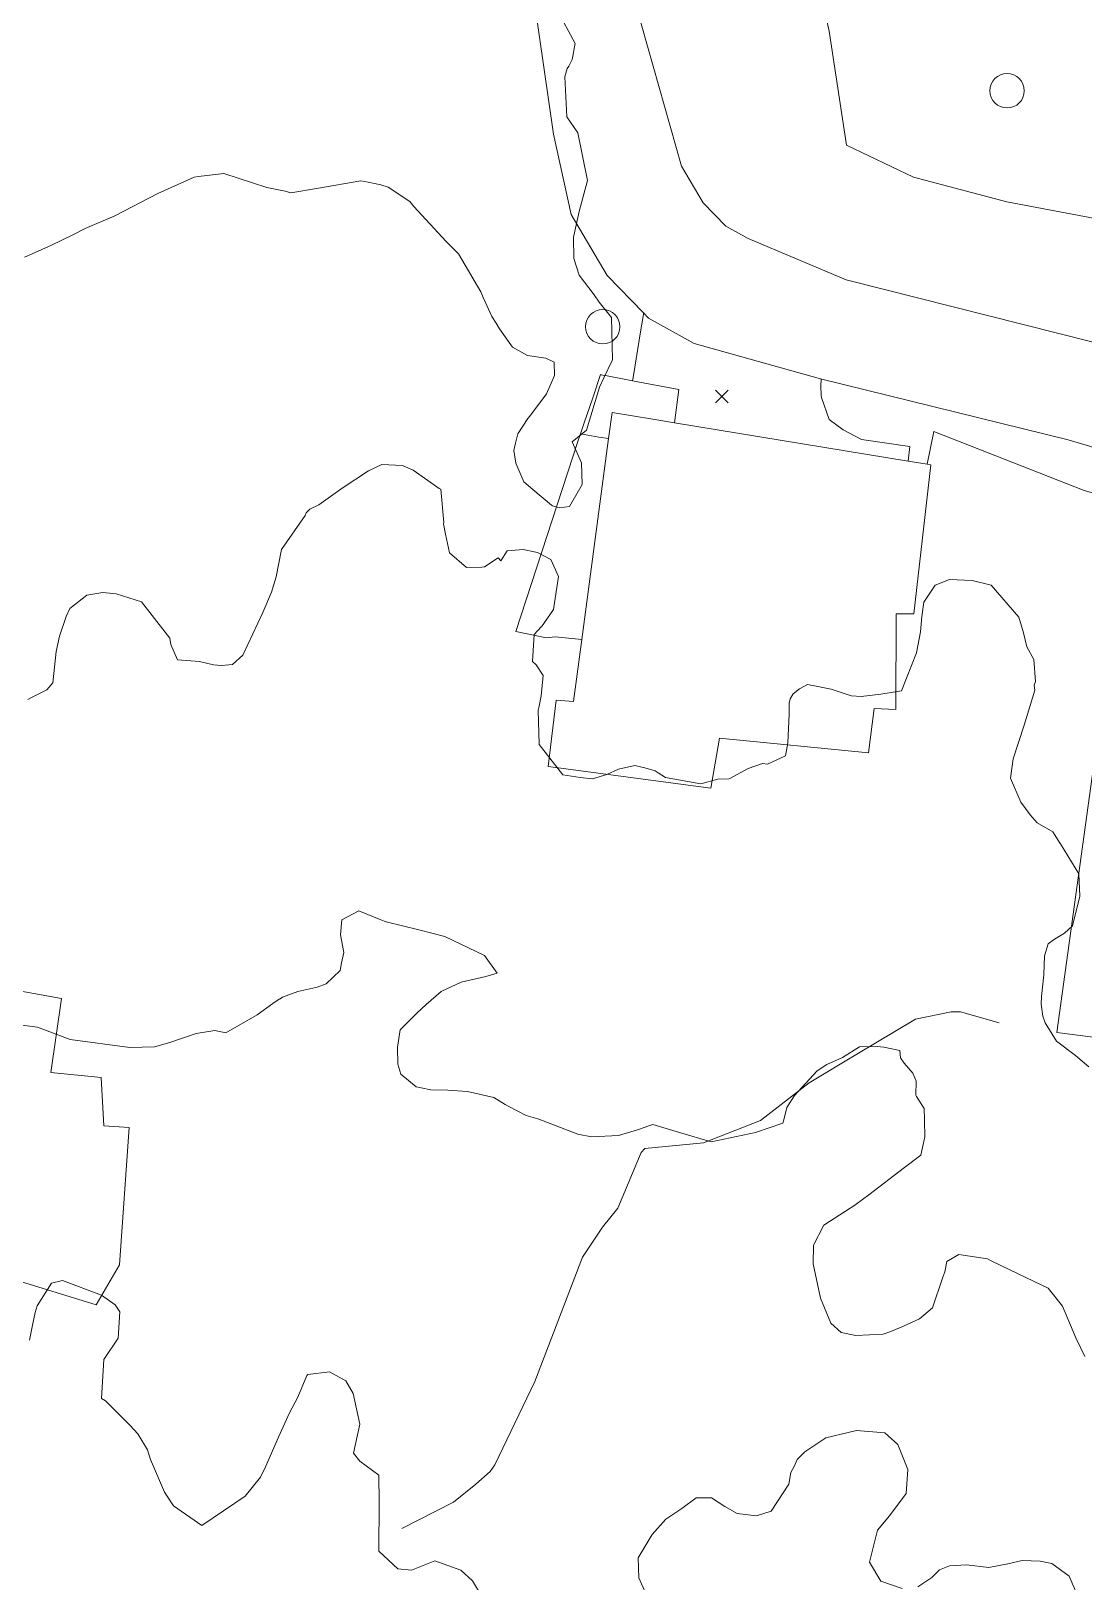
# Model space of a CAD drawing. Header units: metres. Extents: x 4652992 to 4879070, y 2074171 to 2309877.
# Drawn here: x 4654403.7 to 4654450.7, y 2307701.6 to 2307770.9 of the extents above; entities that cross this region are included whole.
import ezdxf

# ---------------------------------------------------------------- set-up
doc = ezdxf.new("R2010")
doc.units = ezdxf.units.M
doc.header["$MEASUREMENT"] = 0
doc.layers.get('0').update_dxf_attribs({"color": 4, "lineweight": 0})
for name, color, linetype, lineweight in [('Level 18', 5, 'Continuous', 0), ('Level 3', 46, 'Continuous', 0), ('Level 30', 5, 'Continuous', 0), ('Level 35', 4, 'Continuous', 0), ('Level 37', 3, 'Continuous', 0), ('Level 40', 1, 'Continuous', 0), ('Level 61', 4, 'Continuous', 0), ('Level 62', 4, 'Continuous', 0), ('Level 63', 3, 'Continuous', 0)]:
    doc.layers.add(name, color=color, linetype=linetype, lineweight=lineweight)

# ---------------------------------------------------------------- blocks, each defined once
blk = doc.blocks.new('POSTE')
at = {"color": 0, "linetype": 'ByBlock', "lineweight": -2}
blk.add_circle((0, 0), 0.770001, dxfattribs=at)
blk = doc.blocks.new('COTA')
at = {"color": 0, "linetype": 'ByBlock', "lineweight": -2, "ltscale": 10}
for p, q in [((0, 0), (-1.419522, -1.408457)), ((-1.408457, 1.419522), (0, 0)), ((1.419522, 1.408457), (0, 0)), ((0, 0), (1.408457, -1.419522))]:
    blk.add_line(p, q, dxfattribs=at)

msp = doc.modelspace()

# ---------------------------------------------------------------- linework, layer by layer
at = {"layer": 'Level 18', "color": 30}
for points in [[(4654507.377905, 2307734.559647, 1397.068124), (4654498.156626, 2307737.669465, 1396.105281), (4654484.089494, 2307743.039928, 1394.481542), (4654473.700977, 2307745.921774, 1392.658126), (4654462.159685, 2307749.02787, 1390.321371), (4654451.690158, 2307752.143324, 1388.355251), (4654450.971616, 2307752.357143, 1388.220312), (4654450.017867, 2307752.640954, 1388.041204), (4654438.969103, 2307755.361598, 1386.078942), (4654433.32007, 2307756.942491, 1385.140306), (4654431.283865, 2307758.076758, 1384.725825), (4654431.053477, 2307758.314531, 1384.651338), (4654429.433109, 2307759.987744, 1384.24816), (4654427.825507, 2307762.7131, 1383.581293), (4654427.043122, 2307766.295843, 1382.873555), (4654423.423539, 2307791.387965, 1378.17038), (4654422.099488, 2307801.584107, 1376.510675)], [(4654508.965251, 2307738.773335, 1397.267698), (4654499.678726, 2307741.905157, 1396.136975), (4654488.43172, 2307746.198969, 1394.922048), (4654486.158193, 2307747.066942, 1394.592317), (4654485.496556, 2307747.319538, 1394.51253), (4654482.799812, 2307748.067634, 1393.99752), (4654478.706817, 2307749.203059, 1393.312496), (4654474.887181, 2307750.262652, 1392.525362), (4654467.228898, 2307752.323718, 1391.127527), (4654463.386362, 2307753.357856, 1390.395421), (4654451.198241, 2307756.984718, 1388.123929), (4654440.109151, 2307759.791417, 1385.973779), (4654435.732734, 2307761.630846, 1384.681276), (4654434.741735, 2307762.182882, 1384.441764), (4654433.725052, 2307763.232652, 1384.081107), (4654432.755555, 2307764.876232, 1383.609569), (4654430.216678, 2307773.820591, 1381.500061), (4654427.880385, 2307792.010023, 1378.10634), (4654426.957276, 2307801.598877, 1376.426048)]]:
    msp.add_polyline3d(points, dxfattribs=at)
at = {"layer": 'Level 3'}
msp.add_polyline3d([(4654446.941103, 2307726.593508, 1385), (4654445.217898, 2307727.083132, 1384), (4654444.796511, 2307727.092898, 1383.57), (4654443.20093, 2307726.762514, 1383), (4654440.585512, 2307725.188296, 1382), (4654438.455324, 2307723.921694, 1381), (4654436.281496, 2307722.237673, 1380), (4654433.738711, 2307721.232912, 1379), (4654431.112917, 2307720.973513, 1378), (4654430.95093, 2307720.797304, 1377.87), (4654429.91028, 2307718.315127, 1377.24), (4654429.228091, 2307717.473086, 1376.92), (4654428.334719, 2307716.120486, 1376.32), (4654426.210879, 2307710.565676, 1374.97), (4654424.411684, 2307706.848879, 1374.1), (4654424.2027, 2307706.553896, 1373.8), (4654423.572695, 2307705.981081, 1373.45), (4654422.570315, 2307705.178713, 1373), (4654420.268679, 2307703.9975, 1372)], dxfattribs=at)
at = {"layer": 'Level 30', "color": 1}
for points in [[(4654443.888946, 2307751.528633, 1389.2287), (4654443.138184, 2307744.870572, 1389.7287), (4654442.34327, 2307744.874625, 1389.2287), (4654442.33352, 2307740.591964, 1389.7887), (4654441.365885, 2307740.633459, 1389.7887), (4654441.111408, 2307738.665423, 1389.2287), (4654434.445078, 2307739.309309, 1389.2287), (4654434.063345, 2307737.086125, 1388.2287), (4654426.796762, 2307738.044607, 1388.2287), (4654427.163947, 2307741.007567, 1388.2287), (4654427.93779, 2307740.951283, 1388.2287), (4654428.306088, 2307743.72464, 1388.2287), (4654429.497555, 2307752.696611, 1388.2287), (4654429.652215, 2307753.86123, 1388.2287), (4654429.652221, 2307753.861275, 1388.2287), (4654431.470067, 2307753.563427, 1388.356429), (4654432.447388, 2307753.403296, 1388.4251), (4654442.874864, 2307751.694787, 1389.1575), (4654443.726014, 2307751.555329, 1389.2173), (4654443.888946, 2307751.528633, 1389.2287)], [(4654458.854627, 2307725.439102, 1390.228742), (4654458.788109, 2307724.96478, 1390.228742), (4654449.522985, 2307726.169597, 1390.228742), (4654451.826811, 2307742.893093, 1390.228742), (4654451.909445, 2307742.880966, 1390.228742), (4654453.543458, 2307742.64118, 1390.228742), (4654453.682463, 2307743.445979, 1392.228742), (4654459.671513, 2307742.432245, 1392.728742), (4654459.636701, 2307741.922403, 1392.728742), (4654461.144548, 2307741.767967, 1390.228742), (4654458.854627, 2307725.439102, 1390.228742)], [(4654405.056832, 2307727.675412, 1372.432691), (4654404.592231, 2307724.38259, 1373.833377), (4654406.831592, 2307724.151886, 1372.432691), (4654406.958157, 2307721.992954, 1372.432691), (4654408.087585, 2307721.918688, 1372.432691), (4654407.64954, 2307715.77661, 1371.732349), (4654406.608632, 2307714.000078, 1371.732349), (4654402.843196, 2307715.157717, 1371.732349), (4654398.854992, 2307717.247366, 1371.732349), (4654400.488721, 2307720.450645, 1373.133034), (4654392.701153, 2307722.077847, 1372.432691), (4654392.842291, 2307722.833183, 1372.432691), (4654393.796037, 2307727.937391, 1372.432691), (4654397.997671, 2307727.466235, 1372.432691), (4654398.156822, 2307728.684433, 1372.432691), (4654402.433091, 2307728.155299, 1372.432691), (4654405.056832, 2307727.675412, 1372.432691)]]:
    msp.add_polyline3d(points, dxfattribs=at)
at = {"layer": 'Level 35'}
msp.add_polyline3d([(4654432.447388, 2307753.403296, 1387.228742), (4654432.447391, 2307753.40332, 1387.228742), (4654432.638895, 2307754.890371, 1387.228742), (4654430.565098, 2307755.285203, 1386.932204), (4654430.494219, 2307755.298698, 1386.922069), (4654429.36482, 2307755.513725, 1386.760573), (4654429.244234, 2307755.536684, 1386.743329), (4654429.18487, 2307755.547986, 1386.734841), (4654429.166066, 2307755.551566, 1386.732152), (4654429.142221, 2307755.556106, 1386.728742), (4654429.142212, 2307755.556079, 1386.728756), (4654428.803433, 2307754.55817, 1387.237047), (4654428.628693, 2307754.043457, 1387.499219), (4654428.440999, 2307753.490586, 1387.780827), (4654428.243382, 2307752.908484, 1388.077324), (4654428.24338, 2307752.908476, 1388.077328), (4654428.142461, 2307752.611209, 1388.228742), (4654425.359308, 2307744.078654, 1388.228742), (4654426.72702, 2307743.790347, 1387.728742), (4654427.110559, 2307743.844168, 1386.728742), (4654428.306088, 2307743.72464, 1386.728742)], dxfattribs=at)
at = {"layer": 'Level 37'}
for points in [[(4654465.635181, 2307755.623445, 1392.9287), (4654461.907526, 2307756.604807, 1392.5287), (4654455.65663, 2307761.386155, 1393.3287), (4654452.095649, 2307762.37362, 1393.5287), (4654447.282975, 2307763.278106, 1393.1287), (4654443.112171, 2307764.377654, 1392.2287), (4654440.126643, 2307765.815692, 1391.5287), (4654439.355835, 2307770.894985, 1391.8287), (4654438.064376, 2307776.643332, 1391.1387), (4654437.913259, 2307782.97494, 1389.6287), (4654437.510003, 2307785.848512, 1388.6687), (4654436.732363, 2307789.207643, 1387.7687), (4654435.294865, 2307795.424538, 1386.8287), (4654434.603793, 2307797.809981, 1384.7287), (4654433.841309, 2307801.584107, 1383.6287)], [(4654467.576292, 2307744.663218, 1395.533712), (4654465.460059, 2307746.72061, 1393.728742), (4654462.180627, 2307747.713175, 1392.228742), (4654454.659273, 2307749.280806, 1390.478742), (4654450.739303, 2307750.382769, 1390.228742), (4654444.02041, 2307753.019824, 1388.728742), (4654443.726014, 2307751.555329, 1388.728742)]]:
    msp.add_polyline3d(points, dxfattribs=at)
at = {"layer": 'Level 40', "color": 3}
for points in [[(4654427.182442, 2307771.866915, 1389.9413), (4654428.011336, 2307770.356474, 1390.6416), (4654427.980122, 2307770.201405, 1390.6416), (4654427.896883, 2307769.787886, 1390.6416), (4654427.865669, 2307769.632814, 1390.6416), (4654427.715906, 2307769.342551, 1390.6416), (4654427.641279, 2307769.2344, 1390.6416), (4654427.548941, 2307768.862671, 1390.6416), (4654427.638847, 2307767.071093, 1390.6416), (4654428.122359, 2307766.355717, 1390.6416), (4654428.556163, 2307764.226033, 1390.6416), (4654428.191449, 2307762.849452, 1390.6416), (4654427.938045, 2307761.690583, 1390.6416), (4654427.949406, 2307760.737667, 1390.6416), (4654428.190159, 2307759.997008, 1390.6416), (4654428.851943, 2307759.117408, 1390.6416), (4654429.080863, 2307758.797744, 1390.6416), (4654429.6253, 2307758.114181, 1389.4151), (4654429.669309, 2307756.233129, 1388.5406), (4654429.653335, 2307756.185429, 1388.5406), (4654429.279899, 2307755.417311, 1388.5406), (4654429.091035, 2307755.003038, 1388.5406), (4654428.518349, 2307753.082267, 1388.5406), (4654427.87196, 2307752.548998, 1388.5406), (4654428.286961, 2307751.614501, 1391.3419), (4654428.322708, 2307750.654611, 1391.3419), (4654427.746826, 2307749.666558, 1391.3419), (4654427.30872, 2307749.611821, 1391.3419), (4654426.997814, 2307749.699636, 1391.3419), (4654426.949216, 2307749.718017, 1391.3419), (4654426.121036, 2307750.420469, 1391.3419), (4654425.706951, 2307750.771691, 1391.3419), (4654425.354332, 2307751.597508, 1390.6416), (4654425.268703, 2307752.160326, 1390.6416), (4654425.297507, 2307752.303427, 1390.6416), (4654425.335911, 2307752.494227, 1390.6416), (4654425.451337, 2307752.906198, 1390.6416), (4654425.896722, 2307753.602238, 1390.6416), (4654425.977609, 2307753.70589, 1390.6416), (4654426.724311, 2307754.698145, 1390.6416), (4654427.088339, 2307755.518577, 1390.6416), (4654427.060109, 2307756.119503, 1390.6416), (4654426.696847, 2307756.291104, 1390.6416), (4654425.874519, 2307756.405354, 1390.6416), (4654425.205411, 2307756.78672, 1390.6416), (4654424.622718, 2307757.597326, 1390.6416), (4654424.480783, 2307757.852115, 1390.6416), (4654424.28847, 2307758.15999, 1390.6416), (4654423.978797, 2307758.813937, 1390.6416), (4654423.903609, 2307759.006892, 1391.3419), (4654423.791581, 2307759.262092, 1391.3419), (4654422.78983, 2307760.948403, 1391.3419), (4654422.386958, 2307761.361452, 1391.3419), (4654422.267236, 2307761.472641, 1391.3419), (4654422.239449, 2307761.511443, 1391.3419), (4654420.806204, 2307763.069356, 1391.3419), (4654420.627506, 2307763.287296, 1389.9413), (4654419.659813, 2307763.929066, 1389.2409), (4654419.330264, 2307764.035312, 1389.2409), (4654418.760962, 2307764.148746, 1389.2409), (4654418.430965, 2307764.214498, 1389.2409), (4654416.545977, 2307763.893375, 1388.5406), (4654415.307687, 2307763.674606, 1388.04), (4654415.057213, 2307763.756212, 1388.04), (4654414.232263, 2307763.920586, 1388.04), (4654412.307619, 2307764.541849, 1388.04), (4654411.181478, 2307764.401193, 1388.04), (4654410.9873, 2307764.37694, 1388.04), (4654409.363878, 2307763.654205, 1388.04), (4654407.446761, 2307762.657068, 1388.04), (4654406.115781, 2307762.082484, 1386.44), (4654405.564397, 2307761.807045, 1385.7025), (4654404.620442, 2307761.3355, 1384.44), (4654403.750511, 2307760.957925, 1384.44), (4654403.413084, 2307760.811473, 1384.44)], [(4654403.561087, 2307741.045801, 1389.2409), (4654403.756453, 2307741.13902, 1387.8402), (4654404.401981, 2307741.468126, 1387.8402), (4654404.681862, 2307741.781889, 1387.8402), (4654404.830956, 2307743.182714, 1387.1399), (4654404.969065, 2307743.868029, 1387.1399), (4654405.266875, 2307744.747435, 1387.1399), (4654405.438781, 2307745.111292, 1387.1399), (4654406.192452, 2307745.69859, 1387.1399), (4654406.904049, 2307745.828782, 1387.1399), (4654407.510351, 2307745.768114, 1387.1399), (4654408.642379, 2307745.41094, 1387.1399), (4654409.107399, 2307744.788844, 1387.1399), (4654409.908136, 2307743.778495, 1387.1399), (4654409.950077, 2307743.49302, 1387.8402), (4654410.246019, 2307742.813632, 1389.2409), (4654411.223274, 2307742.73556, 1389.9413), (4654411.856048, 2307742.592767, 1390.6416), (4654412.206457, 2307742.560776, 1391.3419), (4654412.706457, 2307742.611779, 1392.0423), (4654413.163738, 2307743.020322, 1393.443), (4654414.052492, 2307744.921544, 1393.443), (4654414.437625, 2307745.83593, 1393.443), (4654414.647507, 2307746.52803, 1393.443), (4654414.876876, 2307747.666807, 1393.443), (4654414.892926, 2307747.746493, 1393.443), (4654415.952001, 2307749.266209, 1393.443), (4654415.998206, 2307749.375407, 1393.443), (4654416.151581, 2307749.543265, 1393.443), (4654416.550419, 2307749.742555, 1393.443), (4654417.596956, 2307750.490078, 1393.443), (4654418.769357, 2307751.260469, 1393.443), (4654419.365757, 2307751.540223, 1393.443), (4654420.289511, 2307751.496852, 1393.443), (4654420.766239, 2307751.288325, 1393.443), (4654421.934307, 2307750.469981, 1393.443), (4654422.012247, 2307750.443572, 1393.443), (4654422.137584, 2307748.944636, 1393.443), (4654422.127895, 2307748.89651, 1393.443), (4654422.220572, 2307748.429246, 1393.443), (4654422.395556, 2307747.588459, 1393.443), (4654423.151858, 2307746.941331, 1393.443), (4654423.839503, 2307746.959936, 1393.443), (4654423.949659, 2307746.96868, 1392.7426), (4654424.567682, 2307747.369866, 1392.7426), (4654424.681155, 2307747.23874, 1392.7426), (4654424.972667, 2307747.685842, 1391.3419), (4654425.677938, 2307747.744241, 1391.3419), (4654426.32685, 2307747.614927, 1391.3419), (4654426.913804, 2307747.295846, 1391.3419), (4654427.264107, 2307746.531967, 1391.3419), (4654427.032104, 2307745.058401, 1391.3419), (4654426.495351, 2307744.293709, 1391.3419), (4654426.479617, 2307744.283246, 1391.3419), (4654426.172808, 2307743.941244, 1391.3419), (4654426.106232, 2307742.738074, 1391.3419), (4654426.258739, 2307742.586765, 1391.3419), (4654426.57167, 2307742.119834, 1391.3419), (4654426.484866, 2307741.207132, 1391.3419), (4654426.392839, 2307740.749823, 1391.3419), (4654426.35668, 2307740.57014, 1391.3419), (4654426.391308, 2307739.034283, 1391.3419), (4654427.459811, 2307737.671441, 1391.3419), (4654428.223603, 2307737.558988, 1391.3419), (4654428.783101, 2307737.502142, 1391.3419), (4654429.420987, 2307737.693293, 1391.3419), (4654429.94468, 2307737.923827, 1391.3419), (4654430.665209, 2307738.09173, 1391.3419), (4654431.119814, 2307737.992694, 1391.3419), (4654431.576088, 2307737.848025, 1389.9413), (4654431.71221, 2307737.770595, 1389.9413), (4654432.036901, 2307737.551431, 1389.9413), (4654433.613931, 2307737.275645, 1389.9413), (4654434.378654, 2307737.47674, 1389.9413), (4654434.883899, 2307737.500881, 1389.9413), (4654435.726241, 2307737.95717, 1389.9413), (4654436.376589, 2307738.182392, 1389.9413), (4654436.591787, 2307738.152162, 1389.9413), (4654437.39393, 2307738.527311, 1389.9413), (4654437.509434, 2307739.101738, 1389.9413), (4654437.567803, 2307740.384538, 1389.9413), (4654437.568113, 2307740.882322, 1389.9413), (4654437.606612, 2307741.073787, 1389.9413), (4654437.744293, 2307741.292094, 1389.9413), (4654438.018606, 2307741.513661, 1389.9413), (4654438.38421, 2307741.71536, 1389.9413), (4654438.916109, 2307741.60936, 1389.9413), (4654439.439539, 2307741.505048, 1389.9413), (4654440.1032, 2307741.28291, 1389.9413), (4654440.351907, 2307741.200197, 1390.84), (4654440.778423, 2307741.178882, 1390.84), (4654441.659847, 2307741.27682, 1390.84), (4654442.582246, 2307741.434071, 1392.44), (4654443.246485, 2307743.122838, 1393.64), (4654443.434614, 2307744.058731, 1393.64), (4654443.495027, 2307744.747513, 1393.64), (4654443.585432, 2307745.391371, 1393.64), (4654444.088636, 2307746.147621, 1393.64), (4654444.726645, 2307746.409806, 1393.64), (4654445.7322, 2307746.365155, 1393.64), (4654446.587586, 2307746.155769, 1393.64), (4654447.815601, 2307744.719993, 1392.44), (4654448.025723, 2307744.015178, 1392.44), (4654448.175759, 2307743.40032, 1392.44), (4654448.491187, 2307742.83049, 1392.44), (4654448.565883, 2307741.840637, 1392.44), (4654448.509462, 2307741.687756, 1392.22), (4654448.531469, 2307741.453866, 1392), (4654448.06082, 2307739.901192, 1392), (4654447.565757, 2307738.384978, 1392), (4654447.455481, 2307737.520329, 1392), (4654447.906579, 2307736.448783, 1392), (4654448.333522, 2307735.888696, 1392), (4654448.645038, 2307735.533727, 1391.6), (4654449.33586, 2307735.133701, 1391.6), (4654449.67068, 2307734.60674, 1392.3789), (4654449.679764, 2307734.592444, 1392.4), (4654450.498909, 2307733.249373, 1392.4), (4654450.538172, 2307732.259459, 1392.7426), (4654450.221886, 2307730.93245, 1392.7426), (4654449.856429, 2307730.597994, 1392.7426), (4654449.406968, 2307730.340303, 1392.7426), (4654449.126857, 2307730.125375, 1392.7426), (4654448.964274, 2307729.591018, 1392.7426), (4654448.937752, 2307728.74704, 1392.7426), (4654448.8308, 2307727.772226, 1392.7426), (4654448.822401, 2307727.430475, 1392.7426), (4654448.897144, 2307726.892724, 1392.7426), (4654449.003668, 2307726.600514, 1392.7426), (4654449.503448, 2307725.777432, 1392.7426), (4654450.351106, 2307725.141173, 1392.7426), (4654450.943669, 2307724.626132, 1392.7426)], [(4654450.776375, 2307711.688413, 1390.4), (4654450.374358, 2307712.514452, 1390.4), (4654449.771598, 2307713.933081, 1391.2), (4654449.128862, 2307714.746656, 1391.2), (4654448.472794, 2307715.059685, 1391.2), (4654447.41239, 2307715.565633, 1391.2), (4654446.590964, 2307715.964755, 1390.537), (4654446.421262, 2307716.047211, 1390.4), (4654445.145283, 2307716.241884, 1390.4), (4654444.604798, 2307715.93195, 1390.4), (4654444.512585, 2307715.472989, 1390.4), (4654444.42841, 2307715.225627, 1390.277), (4654443.965187, 2307713.86437, 1389.6), (4654443.379519, 2307713.371434, 1388.4), (4654442.699801, 2307713.064347, 1387.972), (4654442.109156, 2307712.797501, 1387.6), (4654441.757132, 2307712.687984, 1387.6), (4654440.545423, 2307712.630041, 1387.6), (4654439.881963, 2307712.762294, 1387.6), (4654439.42639, 2307713.182537, 1387.6), (4654438.959697, 2307714.293785, 1387.6), (4654438.637514, 2307715.825391, 1387.6), (4654438.655327, 2307716.660318, 1387.6), (4654439.105892, 2307717.55869, 1387.6), (4654440.540981, 2307718.484123, 1388.4), (4654440.552734, 2307718.492991, 1388.4043), (4654441.115877, 2307718.917954, 1388.6114), (4654442.716209, 2307720.125607, 1389.2), (4654443.443001, 2307720.678103, 1390), (4654443.620133, 2307721.506649, 1391.2), (4654443.605051, 2307722.217159, 1391.6497), (4654443.604193, 2307722.257582, 1391.6753), (4654443.593303, 2307722.770573, 1392), (4654443.244556, 2307723.29982, 1392.0423), (4654443.224963, 2307723.356603, 1392.0423), (4654443.243134, 2307723.986272, 1392.0423), (4654443.079597, 2307724.344827, 1391.3419), (4654442.706548, 2307724.790041, 1391.3419), (4654442.533505, 2307725.034989, 1390.6416), (4654442.501094, 2307725.359777, 1390.6416), (4654441.795347, 2307725.507358, 1389.2409), (4654441.493622, 2307725.541825, 1389.2409), (4654440.70716, 2307725.518521, 1389.2409), (4654439.944532, 2307725.053064, 1389.2409), (4654439.242495, 2307724.73009, 1389.2409), (4654438.809783, 2307724.456211, 1389.2409), (4654437.797274, 2307723.343989, 1389.2409), (4654437.455574, 2307722.805399, 1389.2409), (4654437.332288, 2307722.255559, 1389.2409), (4654437.281033, 2307722.10857, 1387.7858), (4654436.066312, 2307721.698838, 1387.24), (4654434.073229, 2307721.285172, 1384.84), (4654432.672778, 2307721.691115, 1384.84), (4654431.475904, 2307722.056478, 1384.84), (4654431.34475, 2307722.009709, 1384.84), (4654430.79166, 2307721.812477, 1384.84), (4654429.936386, 2307721.560299, 1384.84), (4654428.739208, 2307721.503066, 1384.84), (4654428.128512, 2307721.624795, 1384.84), (4654426.580602, 2307722.222091, 1383.64), (4654426.333676, 2307722.298877, 1383.64), (4654425.822211, 2307722.457925, 1383.64), (4654425.015024, 2307722.872814, 1383.64), (4654424.882385, 2307722.95156, 1383.64), (4654424.37095, 2307723.255189, 1383.64), (4654423.19662, 2307723.531596, 1383.64), (4654422.315746, 2307723.580181, 1383.64), (4654421.557202, 2307723.604382, 1383.64), (4654421.126922, 2307723.690148, 1383.64), (4654420.904782, 2307723.734427, 1383.64), (4654420.211944, 2307724.295846, 1383.64), (4654420.089975, 2307724.74347, 1383.64), (4654420.07431, 2307725.508544, 1383.64), (4654420.18916, 2307726.289917, 1383.64), (4654420.932005, 2307727.030758, 1383.64), (4654421.348291, 2307727.413393, 1383.64), (4654422.01758, 2307727.999558, 1383.64), (4654422.05314, 2307728.016164, 1383.64), (4654422.906932, 2307728.414869, 1383.64), (4654424.01635, 2307728.659332, 1383.64), (4654424.514975, 2307728.807795, 1386.04), (4654423.960194, 2307729.600458, 1387.64), (4654422.177549, 2307730.454102, 1388.84), (4654421.022669, 2307730.746511, 1387.298), (4654419.568317, 2307731.114746, 1385.3563), (4654419.481247, 2307731.136791, 1385.24), (4654419.327907, 2307731.198062, 1385.1327), (4654418.338083, 2307731.593569, 1384.44), (4654417.580046, 2307731.195029, 1384.44), (4654417.530575, 2307730.528415, 1384.44), (4654417.668384, 2307729.739898, 1384.44), (4654417.573646, 2307729.269287, 1384.44), (4654417.504719, 2307728.926892, 1384.44), (4654416.876836, 2307728.333243, 1384.44), (4654416.486883, 2307728.194211, 1384.44), (4654416.420428, 2307728.170517, 1384.44), (4654415.621804, 2307727.991435, 1384.44), (4654414.937183, 2307727.747343, 1384.44), (4654414.827445, 2307727.674357, 1384.44), (4654414.78945, 2307727.649086, 1384.44), (4654414.496941, 2307727.454539, 1384.44), (4654413.803927, 2307726.958408, 1384.44), (4654412.398802, 2307726.154871, 1384.84), (4654411.910284, 2307726.252245, 1384.84), (4654411.079519, 2307726.121993, 1384.84), (4654409.898312, 2307725.72348, 1384.84), (4654409.222191, 2307725.520135, 1384.84), (4654408.114623, 2307725.487315, 1384.84), (4654405.446446, 2307725.857466, 1386.04), (4654403.991628, 2307726.400634, 1386.04), (4654403.984285, 2307726.401595, 1386.0366), (4654401.42188, 2307726.736835, 1384.84)], [(4654403.632099, 2307712.424097, 1375.9344), (4654403.765054, 2307713.08425, 1377.3351), (4654403.893626, 2307713.646597, 1377.3351), (4654403.979946, 2307713.94846, 1377.3351), (4654404.615356, 2307714.965679, 1377.3351), (4654405.104657, 2307715.083476, 1377.3351), (4654406.845923, 2307714.424562, 1377.3351), (4654407.460497, 2307713.989469, 1377.3351), (4654407.669796, 2307713.680711, 1377.3351), (4654407.588415, 2307712.507826, 1377.3351), (4654406.955097, 2307711.554703, 1377.3351), (4654406.853267, 2307709.808262, 1377.3351), (4654407.021368, 2307709.712383, 1377.3351), (4654408.113571, 2307708.621498, 1377.3351), (4654408.47362, 2307708.237876, 1377.3351), (4654408.898424, 2307707.517345, 1375.9344), (4654409.04293, 2307707.088976, 1375.2341), (4654409.665033, 2307705.623643, 1375.2341), (4654410.06497, 2307705.008893, 1375.2341), (4654411.331339, 2307704.130957, 1375.2341), (4654413.271883, 2307705.449678, 1375.2341), (4654413.957619, 2307706.296796, 1375.2341), (4654414.174893, 2307706.753818, 1375.2341), (4654414.754371, 2307708.076732, 1375.2341), (4654415.252413, 2307709.168806, 1375.2341), (4654415.615807, 2307709.866923, 1375.2341), (4654416.019702, 2307710.836608, 1375.2341), (4654416.070013, 2307710.878772, 1375.2341), (4654417.033869, 2307710.999297, 1375.2341), (4654417.768384, 2307710.60273, 1375.2341), (4654418.095394, 2307710.031228, 1375.2341), (4654418.38112, 2307708.667023, 1375.2341), (4654418.108048, 2307707.36955, 1375.2341), (4654418.385221, 2307707.009875, 1375.2341), (4654419.241762, 2307706.392222, 1375.2341), (4654419.245575, 2307705.180029, 1375.2341), (4654419.243796, 2307702.991123, 1375.2341), (4654420.086433, 2307702.197827, 1375.2341), (4654420.700841, 2307702.137882, 1375.2341), (4654421.730253, 2307702.558128, 1375.2341), (4654422.893607, 2307702.13855, 1375.2341), (4654423.423346, 2307701.657649, 1375.2341), (4654424.187113, 2307700.372896, 1375.2341)], [(4654431.410508, 2307700.534265, 1385.7392), (4654430.847419, 2307701.804035, 1385.7392), (4654430.821816, 2307702.69427, 1385.7392), (4654431.438968, 2307703.728682, 1385.7392), (4654432.055867, 2307704.422699, 1385.7392), (4654432.764408, 2307704.894186, 1385.7392), (4654433.407373, 2307705.378738, 1385.7392), (4654434.089353, 2307705.378943, 1385.7392), (4654434.692385, 2307704.986402, 1385.7392), (4654435.243014, 2307704.672388, 1385.7392), (4654436.108543, 2307704.567921, 1385.7392), (4654436.764428, 2307704.777573, 1385.7392), (4654437.552071, 2307705.982148, 1385.7392), (4654437.642899, 2307706.498521, 1387.1399), (4654437.793018, 2307706.768732, 1387.8402), (4654437.923992, 2307707.082056, 1387.8402), (4654438.264229, 2307707.421548, 1387.8402), (4654439.206219, 2307708.048386, 1387.8402), (4654440.566514, 2307708.388171, 1387.8402), (4654441.834993, 2307708.271072, 1387.8402), (4654442.410126, 2307707.749118, 1387.8402), (4654442.867245, 2307706.639714, 1387.8402), (4654442.78819, 2307705.56928, 1387.8402), (4654442.042168, 2307704.563885, 1387.8402), (4654441.505591, 2307703.924054, 1387.8402), (4654441.151658, 2307702.500971, 1387.8402), (4654441.661254, 2307701.652536, 1387.8402), (4654442.615837, 2307701.326441, 1387.8402)], [(4654443.309059, 2307701.391928, 1387.8402), (4654443.937072, 2307701.809891, 1387.8402), (4654444.277302, 2307702.14943, 1387.8402), (4654444.722077, 2307702.332337, 1387.8402), (4654445.480672, 2307702.384787, 1387.8402), (4654446.47459, 2307702.254537, 1387.8402), (4654447.324791, 2307702.424511, 1387.8402), (4654447.965715, 2307702.56831, 1387.8402), (4654448.776579, 2307702.542446, 1387.8402), (4654449.299677, 2307702.438164, 1387.8402), (4654450.071064, 2307701.877028, 1387.8402), (4654450.489154, 2307700.911058, 1387.8402)]]:
    msp.add_polyline3d(points, dxfattribs=at)
at = {"layer": 'Level 62', "extrusion": (-0.1664858627266852, -0.9860437777696233, 0.0003547308290134), "elevation": -3050441.405922, "flags": 128}
msp.add_lwpolyline([(4205263.310858, 2468.012384), (4205262.877013, 2468.018091), (4205262.039318, 2468.255694)], dxfattribs=at)
at = {"layer": 'Level 62'}
for points in [[(4654430.56513, 2307755.285401, 1385.669215), (4654430.589084, 2307755.429676, 1385.612295), (4654430.943477, 2307757.560429, 1384.870744), (4654431.056889, 2307758.242641, 1384.667561), (4654431.053491, 2307758.314229, 1384.651406)], [(4654438.996578, 2307755.354626, 1386.083469), (4654438.974086, 2307755.039692, 1386.114241), (4654438.998465, 2307754.643767, 1386.162072), (4654439.005127, 2307754.536416, 1386.175006), (4654439.350999, 2307753.556467, 1386.271934), (4654439.972457, 2307753.087985, 1386.339466), (4654440.797948, 2307752.652642, 1386.402686), (4654442.957194, 2307752.345529, 1386.719846), (4654442.874913, 2307751.694982, 1386.689436)]]:
    msp.add_polyline3d(points, dxfattribs=at)

# ---------------------------------------------------------------- block references
at = {"layer": 'Level 61', "zscale": 0.1}
for p in [(4654447.296241, 2307768.239336, 1393.354816), (4654429.236251, 2307757.696112, 1385.228742)]:
    msp.add_blockref('POSTE', p, dxfattribs=at)
at = {"layer": 'Level 63', "xscale": 0.2, "yscale": 0.2, "zscale": 0.1}
msp.add_blockref('COTA', (4654434.554646, 2307754.582389, 1385.912623), dxfattribs=at)

doc.saveas('drawing.dxf')
